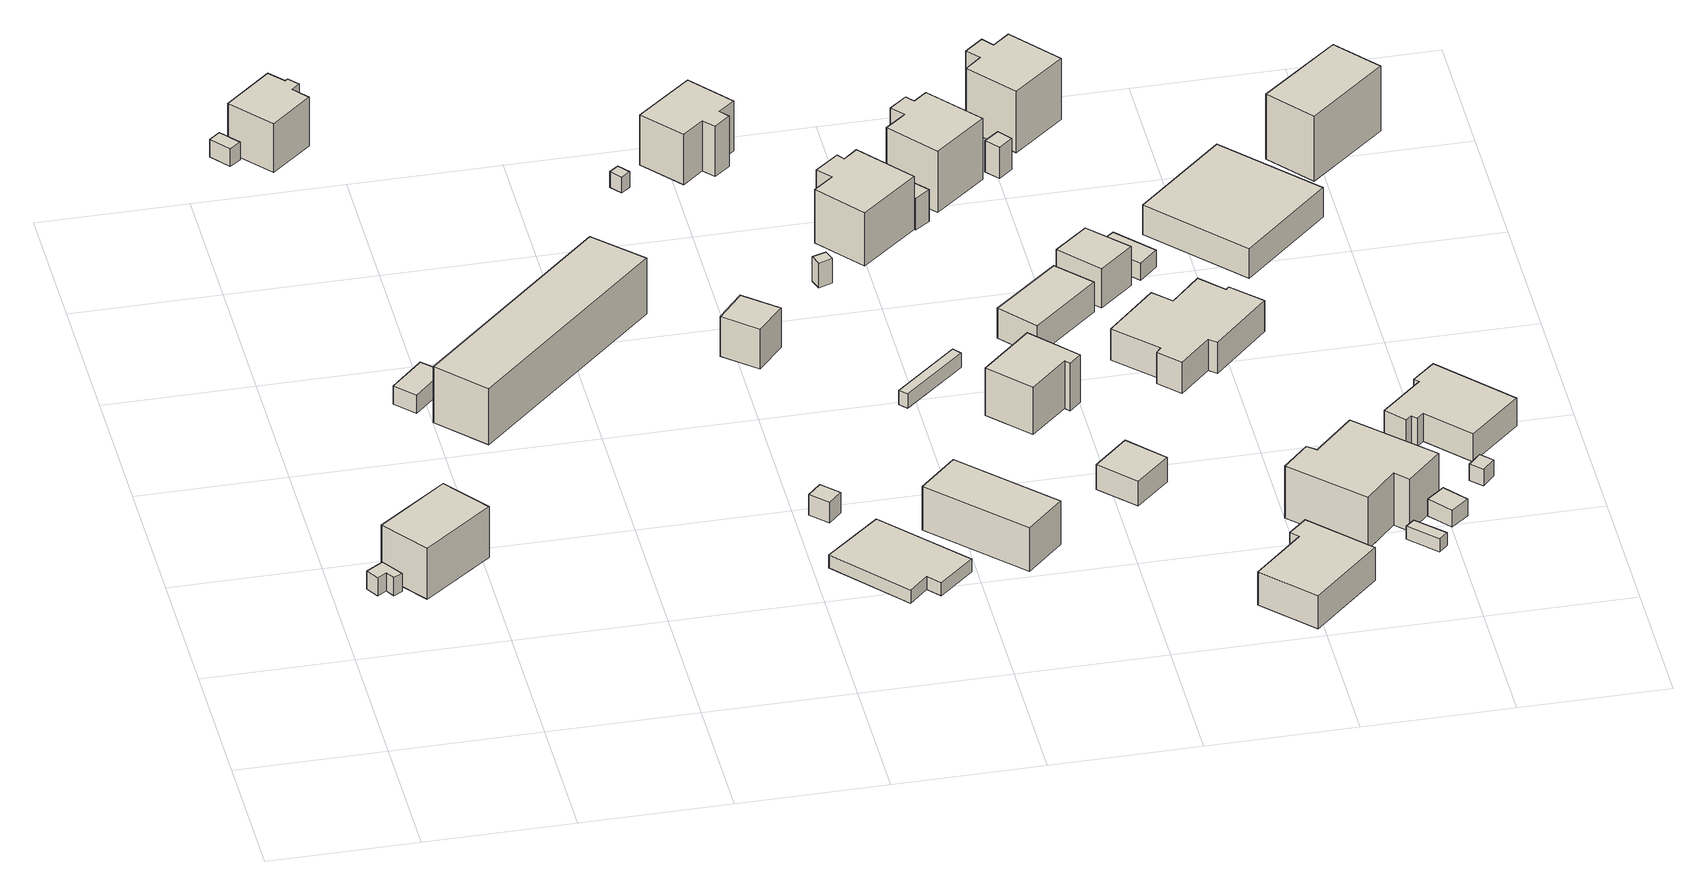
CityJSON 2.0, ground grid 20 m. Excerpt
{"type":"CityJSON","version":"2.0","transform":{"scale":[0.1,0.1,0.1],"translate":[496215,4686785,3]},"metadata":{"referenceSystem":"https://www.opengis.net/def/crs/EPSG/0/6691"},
"CityObjects":{
"building1":{"type":"Building","attributes":{"usage":"461","yearOfConstruction":"0001","measuredHeight":3.2,"storeysAboveGround":9999,"storeysBelowGround":9999,"BuildingDetailAttribute.siteArea":-9999,"BuildingDetailAttribute.totalFloorArea":-9999,"BuildingDetailAttribute.buildingFootprintArea":-9999,"BuildingDetailAttribute.buildingRoofEdgeArea":-9999,"BuildingDetailAttribute.buildingStructureOrgType":"9","BuildingDetailAttribute.fireproofStructureType":"1011","BuildingDetailAttribute.urbanPlanType":"21","BuildingDetailAttribute.areaClassificationType":"22","BuildingDetailAttribute.districtsAndZonesType":"99","BuildingDetailAttribute.landUseType":"231","BuildingDetailAttribute.buildingCoverageRate":-9999,"BuildingDetailAttribute.floorAreaRate":-9999,"BuildingDetailAttribute.specifiedBuildingCoverageRate":-9999,"BuildingDetailAttribute.specifiedFloorAreaRate":-9999,"BuildingDetailAttribute.surveyYear":2018,"BuildingIDAttribute.prefecture":"01","BuildingIDAttribute.city":"01205"},"geometry":[{"type":"Solid","lod":"1","boundaries":[[[[0,1,2,3,4,5]],[[4,6,7,5]],[[3,8,6,4]],[[2,9,8,3]],[[1,10,9,2]],[[0,11,10,1]],[[5,7,11,0]],[[6,8,9,10,11,7]]]]}]},
"building2":{"type":"Building","attributes":{"usage":"411","yearOfConstruction":1997,"measuredHeight":9.3,"storeysAboveGround":2,"storeysBelowGround":9999,"BuildingDetailAttribute.siteArea":317,"BuildingDetailAttribute.totalFloorArea":117,"BuildingDetailAttribute.buildingFootprintArea":70,"BuildingDetailAttribute.buildingRoofEdgeArea":90.8,"BuildingDetailAttribute.buildingStructureOrgType":"1","BuildingDetailAttribute.fireproofStructureType":"1003","BuildingDetailAttribute.urbanPlanType":"21","BuildingDetailAttribute.areaClassificationType":"22","BuildingDetailAttribute.districtsAndZonesType":"4","BuildingDetailAttribute.landUseType":"261","BuildingDetailAttribute.buildingCoverageRate":22,"BuildingDetailAttribute.floorAreaRate":37,"BuildingDetailAttribute.specifiedBuildingCoverageRate":60,"BuildingDetailAttribute.specifiedFloorAreaRate":200,"BuildingDetailAttribute.surveyYear":2018,"BuildingIDAttribute.prefecture":"01","BuildingIDAttribute.city":"01205","RealEstateIDAttribute.realEstateIDOfBuilding":"4302001110123-0000","RealEstateIDAttribute.numberOfRealEstateIDOfLand":1,"RealEstateIDAttribute.realEstateIDOfLand":"4302001104372-0000","RealEstateIDAttribute.matchingScore":94},"geometry":[{"type":"Solid","lod":"1","boundaries":[[[[12,13,14,15]],[[14,16,17,15]],[[13,18,16,14]],[[12,19,18,13]],[[15,17,19,12]],[[16,18,19,17]]]]}]},
"building3":{"type":"Building","attributes":{"usage":"461","yearOfConstruction":"0001","measuredHeight":2.9,"storeysAboveGround":9999,"storeysBelowGround":9999,"BuildingDetailAttribute.siteArea":-9999,"BuildingDetailAttribute.totalFloorArea":-9999,"BuildingDetailAttribute.buildingFootprintArea":-9999,"BuildingDetailAttribute.buildingRoofEdgeArea":-9999,"BuildingDetailAttribute.buildingStructureOrgType":"9","BuildingDetailAttribute.fireproofStructureType":"1011","BuildingDetailAttribute.urbanPlanType":"21","BuildingDetailAttribute.areaClassificationType":"22","BuildingDetailAttribute.districtsAndZonesType":"99","BuildingDetailAttribute.landUseType":"231","BuildingDetailAttribute.buildingCoverageRate":-9999,"BuildingDetailAttribute.floorAreaRate":-9999,"BuildingDetailAttribute.specifiedBuildingCoverageRate":-9999,"BuildingDetailAttribute.specifiedFloorAreaRate":-9999,"BuildingDetailAttribute.surveyYear":2018,"BuildingIDAttribute.prefecture":"01","BuildingIDAttribute.city":"01205"},"geometry":[{"type":"Solid","lod":"1","boundaries":[[[[20,21,22,23]],[[22,24,25,23]],[[21,26,24,22]],[[20,27,26,21]],[[23,25,27,20]],[[24,26,27,25]]]]}]},
"building4":{"type":"Building","attributes":{"usage":"461","yearOfConstruction":"0001","measuredHeight":7.3,"storeysAboveGround":9999,"storeysBelowGround":9999,"BuildingDetailAttribute.siteArea":-9999,"BuildingDetailAttribute.totalFloorArea":-9999,"BuildingDetailAttribute.buildingFootprintArea":-9999,"BuildingDetailAttribute.buildingRoofEdgeArea":-9999,"BuildingDetailAttribute.buildingStructureOrgType":"9","BuildingDetailAttribute.fireproofStructureType":"1011","BuildingDetailAttribute.urbanPlanType":"21","BuildingDetailAttribute.areaClassificationType":"22","BuildingDetailAttribute.districtsAndZonesType":"99","BuildingDetailAttribute.landUseType":"231","BuildingDetailAttribute.buildingCoverageRate":-9999,"BuildingDetailAttribute.floorAreaRate":-9999,"BuildingDetailAttribute.specifiedBuildingCoverageRate":-9999,"BuildingDetailAttribute.specifiedFloorAreaRate":-9999,"BuildingDetailAttribute.surveyYear":2018,"BuildingIDAttribute.prefecture":"01","BuildingIDAttribute.city":"01205"},"geometry":[{"type":"Solid","lod":"1","boundaries":[[[[28,29,30,31]],[[30,32,33,31]],[[29,34,32,30]],[[28,35,34,29]],[[31,33,35,28]],[[32,34,35,33]]]]}]},
"building5":{"type":"Building","attributes":{"usage":"461","yearOfConstruction":"0001","measuredHeight":8,"storeysAboveGround":9999,"storeysBelowGround":9999,"BuildingDetailAttribute.siteArea":-9999,"BuildingDetailAttribute.totalFloorArea":-9999,"BuildingDetailAttribute.buildingFootprintArea":-9999,"BuildingDetailAttribute.buildingRoofEdgeArea":-9999,"BuildingDetailAttribute.buildingStructureOrgType":"9","BuildingDetailAttribute.fireproofStructureType":"1011","BuildingDetailAttribute.urbanPlanType":"21","BuildingDetailAttribute.areaClassificationType":"22","BuildingDetailAttribute.districtsAndZonesType":"99","BuildingDetailAttribute.landUseType":"231","BuildingDetailAttribute.buildingCoverageRate":-9999,"BuildingDetailAttribute.floorAreaRate":-9999,"BuildingDetailAttribute.specifiedBuildingCoverageRate":-9999,"BuildingDetailAttribute.specifiedFloorAreaRate":-9999,"BuildingDetailAttribute.surveyYear":2018,"BuildingIDAttribute.prefecture":"01","BuildingIDAttribute.city":"01205","RealEstateIDAttribute.realEstateIDOfBuilding":"4302001162299-0000","RealEstateIDAttribute.numberOfRealEstateIDOfLand":1,"RealEstateIDAttribute.realEstateIDOfLand":"4302001157923-0000","RealEstateIDAttribute.matchingScore":92},"geometry":[{"type":"Solid","lod":"1","boundaries":[[[[36,37,38,39,40,41,42,43,44]],[[43,45,46,44]],[[42,47,45,43]],[[41,48,47,42]],[[40,49,48,41]],[[39,50,49,40]],[[38,51,50,39]],[[37,52,51,38]],[[36,53,52,37]],[[44,46,53,36]],[[45,47,48,49,50,51,52,53,46]]]]}]},
"building6":{"type":"Building","attributes":{"usage":"412","yearOfConstruction":1972,"measuredHeight":9.6,"storeysAboveGround":2,"storeysBelowGround":9999,"BuildingDetailAttribute.siteArea":7403,"BuildingDetailAttribute.totalFloorArea":360,"BuildingDetailAttribute.buildingFootprintArea":180,"BuildingDetailAttribute.buildingRoofEdgeArea":287.9,"BuildingDetailAttribute.buildingStructureOrgType":"1","BuildingDetailAttribute.fireproofStructureType":"1003","BuildingDetailAttribute.urbanPlanType":"21","BuildingDetailAttribute.areaClassificationType":"22","BuildingDetailAttribute.districtsAndZonesType":"5","BuildingDetailAttribute.landUseType":"261","BuildingDetailAttribute.buildingCoverageRate":2,"BuildingDetailAttribute.floorAreaRate":5,"BuildingDetailAttribute.specifiedBuildingCoverageRate":60,"BuildingDetailAttribute.specifiedFloorAreaRate":200,"BuildingDetailAttribute.surveyYear":2018,"BuildingIDAttribute.prefecture":"01","BuildingIDAttribute.city":"01205"},"geometry":[{"type":"Solid","lod":"1","boundaries":[[[[54,55,56,57]],[[56,58,59,57]],[[55,60,58,56]],[[54,61,60,55]],[[57,59,61,54]],[[58,60,61,59]]]]}]},
"building7":{"type":"Building","attributes":{"usage":"461","yearOfConstruction":"0001","measuredHeight":3.4,"storeysAboveGround":9999,"storeysBelowGround":9999,"BuildingDetailAttribute.siteArea":-9999,"BuildingDetailAttribute.totalFloorArea":-9999,"BuildingDetailAttribute.buildingFootprintArea":-9999,"BuildingDetailAttribute.buildingRoofEdgeArea":-9999,"BuildingDetailAttribute.buildingStructureOrgType":"9","BuildingDetailAttribute.fireproofStructureType":"1011","BuildingDetailAttribute.urbanPlanType":"21","BuildingDetailAttribute.areaClassificationType":"22","BuildingDetailAttribute.districtsAndZonesType":"99","BuildingDetailAttribute.landUseType":"231","BuildingDetailAttribute.buildingCoverageRate":-9999,"BuildingDetailAttribute.floorAreaRate":-9999,"BuildingDetailAttribute.specifiedBuildingCoverageRate":-9999,"BuildingDetailAttribute.specifiedFloorAreaRate":-9999,"BuildingDetailAttribute.surveyYear":2018,"TsunamiRiskAttribute.description":"1","TsunamiRiskAttribute.rank":"2","TsunamiRiskAttribute.depth":1.9,"BuildingIDAttribute.prefecture":"01","BuildingIDAttribute.city":"01205"},"geometry":[{"type":"Solid","lod":"1","boundaries":[[[[62,63,64,65]],[[64,66,67,65]],[[63,68,66,64]],[[62,69,68,63]],[[65,67,69,62]],[[66,68,69,67]]]]}]},
"building8":{"type":"Building","attributes":{"usage":"411","yearOfConstruction":1993,"measuredHeight":-9999,"storeysAboveGround":2,"storeysBelowGround":9999,"BuildingDetailAttribute.siteArea":737,"BuildingDetailAttribute.totalFloorArea":125,"BuildingDetailAttribute.buildingFootprintArea":82,"BuildingDetailAttribute.buildingRoofEdgeArea":137.5,"BuildingDetailAttribute.buildingStructureOrgType":"1","BuildingDetailAttribute.fireproofStructureType":"1003","BuildingDetailAttribute.urbanPlanType":"21","BuildingDetailAttribute.areaClassificationType":"22","BuildingDetailAttribute.districtsAndZonesType":"5","BuildingDetailAttribute.landUseType":"261","BuildingDetailAttribute.buildingCoverageRate":11,"BuildingDetailAttribute.floorAreaRate":17,"BuildingDetailAttribute.specifiedBuildingCoverageRate":60,"BuildingDetailAttribute.specifiedFloorAreaRate":200,"BuildingDetailAttribute.surveyYear":2018,"TsunamiRiskAttribute.description":"1","TsunamiRiskAttribute.rank":"2","TsunamiRiskAttribute.depth":1.66,"BuildingIDAttribute.prefecture":"01","BuildingIDAttribute.city":"01205"},"geometry":[{"type":"Solid","lod":"1","boundaries":[[[[70,71,72,73,74,75]],[[74,76,77,75]],[[73,78,76,74]],[[72,79,78,73]],[[71,80,79,72]],[[70,81,80,71]],[[75,77,81,70]],[[76,78,79,80,81,77]]]]}]},
"building9":{"type":"Building","attributes":{"usage":"411","yearOfConstruction":1972,"measuredHeight":14.7,"storeysAboveGround":1,"storeysBelowGround":9999,"BuildingDetailAttribute.siteArea":-9999,"BuildingDetailAttribute.totalFloorArea":48,"BuildingDetailAttribute.buildingFootprintArea":48,"BuildingDetailAttribute.buildingRoofEdgeArea":30.2,"BuildingDetailAttribute.buildingStructureOrgType":"1","BuildingDetailAttribute.fireproofStructureType":"1003","BuildingDetailAttribute.urbanPlanType":"21","BuildingDetailAttribute.areaClassificationType":"22","BuildingDetailAttribute.districtsAndZonesType":"5","BuildingDetailAttribute.landUseType":"261","BuildingDetailAttribute.buildingCoverageRate":-9999,"BuildingDetailAttribute.floorAreaRate":-9999,"BuildingDetailAttribute.specifiedBuildingCoverageRate":60,"BuildingDetailAttribute.specifiedFloorAreaRate":200,"BuildingDetailAttribute.surveyYear":2018,"BuildingIDAttribute.prefecture":"01","BuildingIDAttribute.city":"01205"},"geometry":[{"type":"Solid","lod":"1","boundaries":[[[[82,83,84,85]],[[84,86,87,85]],[[83,88,86,84]],[[82,89,88,83]],[[85,87,89,82]],[[86,88,89,87]]]]}]},
"building10":{"type":"Building","attributes":{"usage":"461","yearOfConstruction":"0001","measuredHeight":2.7,"storeysAboveGround":9999,"storeysBelowGround":9999,"BuildingDetailAttribute.siteArea":-9999,"BuildingDetailAttribute.totalFloorArea":-9999,"BuildingDetailAttribute.buildingFootprintArea":-9999,"BuildingDetailAttribute.buildingRoofEdgeArea":-9999,"BuildingDetailAttribute.buildingStructureOrgType":"9","BuildingDetailAttribute.fireproofStructureType":"1011","BuildingDetailAttribute.urbanPlanType":"21","BuildingDetailAttribute.areaClassificationType":"22","BuildingDetailAttribute.districtsAndZonesType":"99","BuildingDetailAttribute.landUseType":"231","BuildingDetailAttribute.buildingCoverageRate":-9999,"BuildingDetailAttribute.floorAreaRate":-9999,"BuildingDetailAttribute.specifiedBuildingCoverageRate":-9999,"BuildingDetailAttribute.specifiedFloorAreaRate":-9999,"BuildingDetailAttribute.surveyYear":2018,"BuildingIDAttribute.prefecture":"01","BuildingIDAttribute.city":"01205"},"geometry":[{"type":"Solid","lod":"1","boundaries":[[[[90,91,92,93]],[[92,94,95,93]],[[91,96,94,92]],[[90,97,96,91]],[[93,95,97,90]],[[94,96,97,95]]]]}]},
"building11":{"type":"Building","attributes":{"usage":"411","yearOfConstruction":2007,"measuredHeight":8,"storeysAboveGround":2,"storeysBelowGround":9999,"BuildingDetailAttribute.siteArea":215,"BuildingDetailAttribute.totalFloorArea":143,"BuildingDetailAttribute.buildingFootprintArea":109,"BuildingDetailAttribute.buildingRoofEdgeArea":113.3,"BuildingDetailAttribute.buildingStructureOrgType":"1","BuildingDetailAttribute.fireproofStructureType":"1003","BuildingDetailAttribute.urbanPlanType":"21","BuildingDetailAttribute.areaClassificationType":"22","BuildingDetailAttribute.districtsAndZonesType":"5","BuildingDetailAttribute.landUseType":"261","BuildingDetailAttribute.buildingCoverageRate":51,"BuildingDetailAttribute.floorAreaRate":67,"BuildingDetailAttribute.specifiedBuildingCoverageRate":60,"BuildingDetailAttribute.specifiedFloorAreaRate":200,"BuildingDetailAttribute.surveyYear":2018,"TsunamiRiskAttribute.description":"1","TsunamiRiskAttribute.rank":"2","TsunamiRiskAttribute.depth":1.8,"BuildingIDAttribute.prefecture":"01","BuildingIDAttribute.city":"01205","RealEstateIDAttribute.realEstateIDOfBuilding":"4302001141597-0000","RealEstateIDAttribute.numberOfRealEstateIDOfLand":1,"RealEstateIDAttribute.realEstateIDOfLand":"4302000085587-0000","RealEstateIDAttribute.matchingScore":93},"geometry":[{"type":"Solid","lod":"1","boundaries":[[[[98,99,100,101]],[[100,102,103,101]],[[99,104,102,100]],[[98,105,104,99]],[[101,103,105,98]],[[102,104,105,103]]]]}]},
"building12":{"type":"Building","attributes":{"usage":"411","yearOfConstruction":2006,"measuredHeight":9.1,"storeysAboveGround":2,"storeysBelowGround":9999,"BuildingDetailAttribute.siteArea":245,"BuildingDetailAttribute.totalFloorArea":117,"BuildingDetailAttribute.buildingFootprintArea":63,"BuildingDetailAttribute.buildingRoofEdgeArea":73.3,"BuildingDetailAttribute.buildingStructureOrgType":"1","BuildingDetailAttribute.fireproofStructureType":"1003","BuildingDetailAttribute.urbanPlanType":"21","BuildingDetailAttribute.areaClassificationType":"22","BuildingDetailAttribute.districtsAndZonesType":"5","BuildingDetailAttribute.landUseType":"261","BuildingDetailAttribute.buildingCoverageRate":26,"BuildingDetailAttribute.floorAreaRate":48,"BuildingDetailAttribute.specifiedBuildingCoverageRate":60,"BuildingDetailAttribute.specifiedFloorAreaRate":200,"BuildingDetailAttribute.surveyYear":2018,"BuildingIDAttribute.prefecture":"01","BuildingIDAttribute.city":"01205","RealEstateIDAttribute.realEstateIDOfBuilding":"4302001140187-0000","RealEstateIDAttribute.numberOfRealEstateIDOfLand":1,"RealEstateIDAttribute.realEstateIDOfLand":"4302001139296-0000","RealEstateIDAttribute.matchingScore":97},"geometry":[{"type":"Solid","lod":"1","boundaries":[[[[106,107,108,109,110,111,112,113]],[[112,114,115,113]],[[111,116,114,112]],[[110,117,116,111]],[[109,118,117,110]],[[108,119,118,109]],[[107,120,119,108]],[[106,121,120,107]],[[113,115,121,106]],[[114,116,117,118,119,120,121,115]]]]}]},
"building13":{"type":"Building","attributes":{"usage":"461","yearOfConstruction":"0001","measuredHeight":3.9,"storeysAboveGround":9999,"storeysBelowGround":9999,"BuildingDetailAttribute.siteArea":-9999,"BuildingDetailAttribute.totalFloorArea":-9999,"BuildingDetailAttribute.buildingFootprintArea":-9999,"BuildingDetailAttribute.buildingRoofEdgeArea":-9999,"BuildingDetailAttribute.buildingStructureOrgType":"9","BuildingDetailAttribute.fireproofStructureType":"1011","BuildingDetailAttribute.urbanPlanType":"21","BuildingDetailAttribute.areaClassificationType":"22","BuildingDetailAttribute.districtsAndZonesType":"99","BuildingDetailAttribute.landUseType":"231","BuildingDetailAttribute.buildingCoverageRate":-9999,"BuildingDetailAttribute.floorAreaRate":-9999,"BuildingDetailAttribute.specifiedBuildingCoverageRate":-9999,"BuildingDetailAttribute.specifiedFloorAreaRate":-9999,"BuildingDetailAttribute.surveyYear":2018,"BuildingIDAttribute.prefecture":"01","BuildingIDAttribute.city":"01205"},"geometry":[{"type":"Solid","lod":"1","boundaries":[[[[122,123,124,125]],[[124,126,127,125]],[[123,128,126,124]],[[122,129,128,123]],[[125,127,129,122]],[[126,128,129,127]]]]}]},
"building14":{"type":"Building","attributes":{"usage":"461","yearOfConstruction":"0001","measuredHeight":2.9,"storeysAboveGround":9999,"storeysBelowGround":9999,"BuildingDetailAttribute.siteArea":-9999,"BuildingDetailAttribute.totalFloorArea":-9999,"BuildingDetailAttribute.buildingFootprintArea":-9999,"BuildingDetailAttribute.buildingRoofEdgeArea":-9999,"BuildingDetailAttribute.buildingStructureOrgType":"9","BuildingDetailAttribute.fireproofStructureType":"1011","BuildingDetailAttribute.urbanPlanType":"21","BuildingDetailAttribute.areaClassificationType":"22","BuildingDetailAttribute.districtsAndZonesType":"99","BuildingDetailAttribute.landUseType":"231","BuildingDetailAttribute.buildingCoverageRate":-9999,"BuildingDetailAttribute.floorAreaRate":-9999,"BuildingDetailAttribute.specifiedBuildingCoverageRate":-9999,"BuildingDetailAttribute.specifiedFloorAreaRate":-9999,"BuildingDetailAttribute.surveyYear":2018,"TsunamiRiskAttribute.description":"1","TsunamiRiskAttribute.rank":"2","TsunamiRiskAttribute.depth":2.31,"BuildingIDAttribute.prefecture":"01","BuildingIDAttribute.city":"01205"},"geometry":[{"type":"Solid","lod":"1","boundaries":[[[[130,131,132,133]],[[132,134,135,133]],[[131,136,134,132]],[[130,137,136,131]],[[133,135,137,130]],[[134,136,137,135]]]]}]},
"building15":{"type":"Building","attributes":{"usage":"411","yearOfConstruction":2006,"measuredHeight":9.5,"storeysAboveGround":2,"storeysBelowGround":9999,"BuildingDetailAttribute.siteArea":339,"BuildingDetailAttribute.totalFloorArea":122,"BuildingDetailAttribute.buildingFootprintArea":76,"BuildingDetailAttribute.buildingRoofEdgeArea":92.6,"BuildingDetailAttribute.buildingStructureOrgType":"1","BuildingDetailAttribute.fireproofStructureType":"1003","BuildingDetailAttribute.urbanPlanType":"21","BuildingDetailAttribute.areaClassificationType":"22","BuildingDetailAttribute.districtsAndZonesType":"5","BuildingDetailAttribute.landUseType":"261","BuildingDetailAttribute.buildingCoverageRate":22,"BuildingDetailAttribute.floorAreaRate":36,"BuildingDetailAttribute.specifiedBuildingCoverageRate":60,"BuildingDetailAttribute.specifiedFloorAreaRate":200,"BuildingDetailAttribute.surveyYear":2018,"BuildingIDAttribute.prefecture":"01","BuildingIDAttribute.city":"01205","RealEstateIDAttribute.realEstateIDOfBuilding":"4302001139795-0000","RealEstateIDAttribute.numberOfRealEstateIDOfLand":1,"RealEstateIDAttribute.realEstateIDOfLand":"4302001139302-0000","RealEstateIDAttribute.matchingScore":96},"geometry":[{"type":"Solid","lod":"1","boundaries":[[[[138,139,140,141,142,143,144,145]],[[144,146,147,145]],[[143,148,146,144]],[[142,149,148,143]],[[141,150,149,142]],[[140,151,150,141]],[[139,152,151,140]],[[138,153,152,139]],[[145,147,153,138]],[[146,148,149,150,151,152,153,147]]]]}]},
"building16":{"type":"Building","attributes":{"usage":"461","yearOfConstruction":"0001","measuredHeight":7.7,"storeysAboveGround":9999,"storeysBelowGround":9999,"BuildingDetailAttribute.siteArea":-9999,"BuildingDetailAttribute.totalFloorArea":-9999,"BuildingDetailAttribute.buildingFootprintArea":-9999,"BuildingDetailAttribute.buildingRoofEdgeArea":-9999,"BuildingDetailAttribute.buildingStructureOrgType":"9","BuildingDetailAttribute.fireproofStructureType":"1011","BuildingDetailAttribute.urbanPlanType":"21","BuildingDetailAttribute.areaClassificationType":"22","BuildingDetailAttribute.districtsAndZonesType":"99","BuildingDetailAttribute.landUseType":"231","BuildingDetailAttribute.buildingCoverageRate":-9999,"BuildingDetailAttribute.floorAreaRate":-9999,"BuildingDetailAttribute.specifiedBuildingCoverageRate":-9999,"BuildingDetailAttribute.specifiedFloorAreaRate":-9999,"BuildingDetailAttribute.surveyYear":2018,"TsunamiRiskAttribute.description":"1","TsunamiRiskAttribute.rank":"2","TsunamiRiskAttribute.depth":2.27,"BuildingIDAttribute.prefecture":"01","BuildingIDAttribute.city":"01205"},"geometry":[{"type":"Solid","lod":"1","boundaries":[[[[154,155,156,157,158,159]],[[158,160,161,159]],[[157,162,160,158]],[[156,163,162,157]],[[155,164,163,156]],[[154,165,164,155]],[[159,161,165,154]],[[160,162,163,164,165,161]]]]}]},
"building17":{"type":"Building","attributes":{"usage":"461","yearOfConstruction":"0001","measuredHeight":4.4,"storeysAboveGround":9999,"storeysBelowGround":9999,"BuildingDetailAttribute.siteArea":-9999,"BuildingDetailAttribute.totalFloorArea":-9999,"BuildingDetailAttribute.buildingFootprintArea":-9999,"BuildingDetailAttribute.buildingRoofEdgeArea":-9999,"BuildingDetailAttribute.buildingStructureOrgType":"9","BuildingDetailAttribute.fireproofStructureType":"1011","BuildingDetailAttribute.urbanPlanType":"21","BuildingDetailAttribute.areaClassificationType":"22","BuildingDetailAttribute.districtsAndZonesType":"99","BuildingDetailAttribute.landUseType":"231","BuildingDetailAttribute.buildingCoverageRate":-9999,"BuildingDetailAttribute.floorAreaRate":-9999,"BuildingDetailAttribute.specifiedBuildingCoverageRate":-9999,"BuildingDetailAttribute.specifiedFloorAreaRate":-9999,"BuildingDetailAttribute.surveyYear":2018,"TsunamiRiskAttribute.description":"1","TsunamiRiskAttribute.rank":"2","TsunamiRiskAttribute.depth":2.05,"BuildingIDAttribute.prefecture":"01","BuildingIDAttribute.city":"01205"},"geometry":[{"type":"Solid","lod":"1","boundaries":[[[[166,167,168,169]],[[168,170,171,169]],[[167,172,170,168]],[[166,173,172,167]],[[169,171,173,166]],[[170,172,173,171]]]]}]},
"building18":{"type":"Building","attributes":{"usage":"461","yearOfConstruction":"0001","measuredHeight":5.3,"storeysAboveGround":9999,"storeysBelowGround":9999,"BuildingDetailAttribute.siteArea":-9999,"BuildingDetailAttribute.totalFloorArea":-9999,"BuildingDetailAttribute.buildingFootprintArea":-9999,"BuildingDetailAttribute.buildingRoofEdgeArea":-9999,"BuildingDetailAttribute.buildingStructureOrgType":"9","BuildingDetailAttribute.fireproofStructureType":"1011","BuildingDetailAttribute.urbanPlanType":"21","BuildingDetailAttribute.areaClassificationType":"22","BuildingDetailAttribute.districtsAndZonesType":"99","BuildingDetailAttribute.landUseType":"231","BuildingDetailAttribute.buildingCoverageRate":-9999,"BuildingDetailAttribute.floorAreaRate":-9999,"BuildingDetailAttribute.specifiedBuildingCoverageRate":-9999,"BuildingDetailAttribute.specifiedFloorAreaRate":-9999,"BuildingDetailAttribute.surveyYear":2018,"BuildingIDAttribute.prefecture":"01","BuildingIDAttribute.city":"01205"},"geometry":[{"type":"Solid","lod":"1","boundaries":[[[[174,175,176,177]],[[176,178,179,177]],[[175,180,178,176]],[[174,181,180,175]],[[177,179,181,174]],[[178,180,181,179]]]]}]},
"building19":{"type":"Building","attributes":{"usage":"411","yearOfConstruction":1970,"measuredHeight":6.6,"storeysAboveGround":2,"storeysBelowGround":9999,"BuildingDetailAttribute.siteArea":330,"BuildingDetailAttribute.totalFloorArea":67,"BuildingDetailAttribute.buildingFootprintArea":39,"BuildingDetailAttribute.buildingRoofEdgeArea":73.1,"BuildingDetailAttribute.buildingStructureOrgType":"1","BuildingDetailAttribute.fireproofStructureType":"1003","BuildingDetailAttribute.urbanPlanType":"21","BuildingDetailAttribute.areaClassificationType":"22","BuildingDetailAttribute.districtsAndZonesType":"5","BuildingDetailAttribute.landUseType":"261","BuildingDetailAttribute.buildingCoverageRate":12,"BuildingDetailAttribute.floorAreaRate":20,"BuildingDetailAttribute.specifiedBuildingCoverageRate":60,"BuildingDetailAttribute.specifiedFloorAreaRate":200,"BuildingDetailAttribute.surveyYear":2018,"TsunamiRiskAttribute.description":"1","TsunamiRiskAttribute.rank":"2","TsunamiRiskAttribute.depth":2.52,"BuildingIDAttribute.prefecture":"01","BuildingIDAttribute.city":"01205"},"geometry":[{"type":"Solid","lod":"1","boundaries":[[[[182,183,184,185]],[[184,186,187,185]],[[183,188,186,184]],[[182,189,188,183]],[[185,187,189,182]],[[186,188,189,187]]]]}]},
"building20":{"type":"Building","attributes":{"usage":"411","yearOfConstruction":2006,"measuredHeight":10.6,"storeysAboveGround":2,"storeysBelowGround":9999,"BuildingDetailAttribute.siteArea":359,"BuildingDetailAttribute.totalFloorArea":123,"BuildingDetailAttribute.buildingFootprintArea":72,"BuildingDetailAttribute.buildingRoofEdgeArea":82.7,"BuildingDetailAttribute.buildingStructureOrgType":"1","BuildingDetailAttribute.fireproofStructureType":"1003","BuildingDetailAttribute.urbanPlanType":"21","BuildingDetailAttribute.areaClassificationType":"22","BuildingDetailAttribute.districtsAndZonesType":"5","BuildingDetailAttribute.landUseType":"261","BuildingDetailAttribute.buildingCoverageRate":20,"BuildingDetailAttribute.floorAreaRate":34,"BuildingDetailAttribute.specifiedBuildingCoverageRate":60,"BuildingDetailAttribute.specifiedFloorAreaRate":200,"BuildingDetailAttribute.surveyYear":2018,"BuildingIDAttribute.prefecture":"01","BuildingIDAttribute.city":"01205","RealEstateIDAttribute.realEstateIDOfBuilding":"4302001140294-0000","RealEstateIDAttribute.numberOfRealEstateIDOfLand":1,"RealEstateIDAttribute.realEstateIDOfLand":"4302001139303-0000","RealEstateIDAttribute.matchingScore":96},"geometry":[{"type":"Solid","lod":"1","boundaries":[[[[190,191,192,193,194,195,196,197]],[[196,198,199,197]],[[195,200,198,196]],[[194,201,200,195]],[[193,202,201,194]],[[192,203,202,193]],[[191,204,203,192]],[[190,205,204,191]],[[197,199,205,190]],[[198,200,201,202,203,204,205,199]]]]}]},
"building21":{"type":"Building","attributes":{"usage":"411","yearOfConstruction":2011,"measuredHeight":6.4,"storeysAboveGround":1,"storeysBelowGround":9999,"BuildingDetailAttribute.siteArea":578,"BuildingDetailAttribute.totalFloorArea":121,"BuildingDetailAttribute.buildingFootprintArea":121,"BuildingDetailAttribute.buildingRoofEdgeArea":118,"BuildingDetailAttribute.buildingStructureOrgType":"1","BuildingDetailAttribute.fireproofStructureType":"1003","BuildingDetailAttribute.urbanPlanType":"21","BuildingDetailAttribute.areaClassificationType":"22","BuildingDetailAttribute.districtsAndZonesType":"5","BuildingDetailAttribute.landUseType":"261","BuildingDetailAttribute.buildingCoverageRate":21,"BuildingDetailAttribute.floorAreaRate":21,"BuildingDetailAttribute.specifiedBuildingCoverageRate":60,"BuildingDetailAttribute.specifiedFloorAreaRate":200,"BuildingDetailAttribute.surveyYear":2018,"TsunamiRiskAttribute.description":"1","TsunamiRiskAttribute.rank":"2","TsunamiRiskAttribute.depth":1.94,"BuildingIDAttribute.prefecture":"01","BuildingIDAttribute.city":"01205","RealEstateIDAttribute.realEstateIDOfBuilding":"4302001151682-0000","RealEstateIDAttribute.numberOfRealEstateIDOfLand":1,"RealEstateIDAttribute.realEstateIDOfLand":"4302000085529-0000","RealEstateIDAttribute.matchingScore":91},"geometry":[{"type":"Solid","lod":"1","boundaries":[[[[206,207,208,209,210,211]],[[210,212,213,211]],[[209,214,212,210]],[[208,215,214,209]],[[207,216,215,208]],[[206,217,216,207]],[[211,213,217,206]],[[212,214,215,216,217,213]]]]}]},
"building22":{"type":"Building","attributes":{"usage":"461","yearOfConstruction":"0001","measuredHeight":5,"storeysAboveGround":9999,"storeysBelowGround":9999,"BuildingDetailAttribute.siteArea":-9999,"BuildingDetailAttribute.totalFloorArea":-9999,"BuildingDetailAttribute.buildingFootprintArea":-9999,"BuildingDetailAttribute.buildingRoofEdgeArea":-9999,"BuildingDetailAttribute.buildingStructureOrgType":"9","BuildingDetailAttribute.fireproofStructureType":"1011","BuildingDetailAttribute.urbanPlanType":"21","BuildingDetailAttribute.areaClassificationType":"22","BuildingDetailAttribute.districtsAndZonesType":"99","BuildingDetailAttribute.landUseType":"231","BuildingDetailAttribute.buildingCoverageRate":-9999,"BuildingDetailAttribute.floorAreaRate":-9999,"BuildingDetailAttribute.specifiedBuildingCoverageRate":-9999,"BuildingDetailAttribute.specifiedFloorAreaRate":-9999,"BuildingDetailAttribute.surveyYear":2018,"BuildingIDAttribute.prefecture":"01","BuildingIDAttribute.city":"01205"},"geometry":[{"type":"Solid","lod":"1","boundaries":[[[[218,219,220,221]],[[220,222,223,221]],[[219,224,222,220]],[[218,225,224,219]],[[221,223,225,218]],[[222,224,225,223]]]]}]},
"building23":{"type":"Building","attributes":{"usage":"461","yearOfConstruction":"0001","measuredHeight":7.7,"storeysAboveGround":9999,"storeysBelowGround":9999,"BuildingDetailAttribute.siteArea":-9999,"BuildingDetailAttribute.totalFloorArea":-9999,"BuildingDetailAttribute.buildingFootprintArea":-9999,"BuildingDetailAttribute.buildingRoofEdgeArea":-9999,"BuildingDetailAttribute.buildingStructureOrgType":"9","BuildingDetailAttribute.fireproofStructureType":"1011","BuildingDetailAttribute.urbanPlanType":"21","BuildingDetailAttribute.areaClassificationType":"22","BuildingDetailAttribute.districtsAndZonesType":"99","BuildingDetailAttribute.landUseType":"231","BuildingDetailAttribute.buildingCoverageRate":-9999,"BuildingDetailAttribute.floorAreaRate":-9999,"BuildingDetailAttribute.specifiedBuildingCoverageRate":-9999,"BuildingDetailAttribute.specifiedFloorAreaRate":-9999,"BuildingDetailAttribute.surveyYear":2018,"TsunamiRiskAttribute.description":"1","TsunamiRiskAttribute.rank":"2","TsunamiRiskAttribute.depth":2.52,"BuildingIDAttribute.prefecture":"01","BuildingIDAttribute.city":"01205","RealEstateIDAttribute.realEstateIDOfBuilding":"4302000074068-0000","RealEstateIDAttribute.numberOfRealEstateIDOfLand":1,"RealEstateIDAttribute.realEstateIDOfLand":"4302000085505-0000","RealEstateIDAttribute.matchingScore":87},"geometry":[{"type":"Solid","lod":"1","boundaries":[[[[226,227,228,229]],[[228,230,231,229]],[[227,232,230,228]],[[226,233,232,227]],[[229,231,233,226]],[[230,232,233,231]]]]}]},
"building24":{"type":"Building","attributes":{"usage":"411","yearOfConstruction":1932,"measuredHeight":7.5,"storeysAboveGround":1,"storeysBelowGround":9999,"BuildingDetailAttribute.siteArea":654,"BuildingDetailAttribute.totalFloorArea":115,"BuildingDetailAttribute.buildingFootprintArea":115,"BuildingDetailAttribute.buildingRoofEdgeArea":176,"BuildingDetailAttribute.buildingStructureOrgType":"1","BuildingDetailAttribute.fireproofStructureType":"1003","BuildingDetailAttribute.urbanPlanType":"21","BuildingDetailAttribute.areaClassificationType":"22","BuildingDetailAttribute.districtsAndZonesType":"5","BuildingDetailAttribute.landUseType":"261","BuildingDetailAttribute.buildingCoverageRate":18,"BuildingDetailAttribute.floorAreaRate":18,"BuildingDetailAttribute.specifiedBuildingCoverageRate":60,"BuildingDetailAttribute.specifiedFloorAreaRate":200,"BuildingDetailAttribute.surveyYear":2018,"TsunamiRiskAttribute.description":"1","TsunamiRiskAttribute.rank":"2","TsunamiRiskAttribute.depth":2.29,"BuildingIDAttribute.prefecture":"01","BuildingIDAttribute.city":"01205"},"geometry":[{"type":"Solid","lod":"1","boundaries":[[[[234,235,236,237,238,239,240,241,242,243,244,245]],[[244,246,247,245]],[[243,248,246,244]],[[242,249,248,243]],[[241,250,249,242]],[[240,251,250,241]],[[239,252,251,240]],[[238,253,252,239]],[[237,254,253,238]],[[236,255,254,237]],[[235,256,255,236]],[[234,257,256,235]],[[245,247,257,234]],[[246,248,249,250,251,252,253,254,255,256,257,247]]]]}]},
"building25":{"type":"Building","attributes":{"usage":"411","yearOfConstruction":2006,"measuredHeight":10.6,"storeysAboveGround":2,"storeysBelowGround":9999,"BuildingDetailAttribute.siteArea":354,"BuildingDetailAttribute.totalFloorArea":123,"BuildingDetailAttribute.buildingFootprintArea":68,"BuildingDetailAttribute.buildingRoofEdgeArea":81.6,"BuildingDetailAttribute.buildingStructureOrgType":"1","BuildingDetailAttribute.fireproofStructureType":"1003","BuildingDetailAttribute.urbanPlanType":"21","BuildingDetailAttribute.areaClassificationType":"22","BuildingDetailAttribute.districtsAndZonesType":"5","BuildingDetailAttribute.landUseType":"261","BuildingDetailAttribute.buildingCoverageRate":19,"BuildingDetailAttribute.floorAreaRate":35,"BuildingDetailAttribute.specifiedBuildingCoverageRate":60,"BuildingDetailAttribute.specifiedFloorAreaRate":200,"BuildingDetailAttribute.surveyYear":2018,"BuildingIDAttribute.prefecture":"01","BuildingIDAttribute.city":"01205","RealEstateIDAttribute.realEstateIDOfBuilding":"4302001140198-0000","RealEstateIDAttribute.numberOfRealEstateIDOfLand":1,"RealEstateIDAttribute.realEstateIDOfLand":"4302001139304-0000","RealEstateIDAttribute.matchingScore":97},"geometry":[{"type":"Solid","lod":"1","boundaries":[[[[258,259,260,261,262,263,264,265]],[[264,266,267,265]],[[263,268,266,264]],[[262,269,268,263]],[[261,270,269,262]],[[260,271,270,261]],[[259,272,271,260]],[[258,273,272,259]],[[265,267,273,258]],[[266,268,269,270,271,272,273,267]]]]}]},
"building26":{"type":"Building","attributes":{"usage":"461","yearOfConstruction":"0001","measuredHeight":6.3,"storeysAboveGround":9999,"storeysBelowGround":9999,"BuildingDetailAttribute.siteArea":-9999,"BuildingDetailAttribute.totalFloorArea":-9999,"BuildingDetailAttribute.buildingFootprintArea":-9999,"BuildingDetailAttribute.buildingRoofEdgeArea":-9999,"BuildingDetailAttribute.buildingStructureOrgType":"9","BuildingDetailAttribute.fireproofStructureType":"1011","BuildingDetailAttribute.urbanPlanType":"21","BuildingDetailAttribute.areaClassificationType":"22","BuildingDetailAttribute.districtsAndZonesType":"99","BuildingDetailAttribute.landUseType":"231","BuildingDetailAttribute.buildingCoverageRate":-9999,"BuildingDetailAttribute.floorAreaRate":-9999,"BuildingDetailAttribute.specifiedBuildingCoverageRate":-9999,"BuildingDetailAttribute.specifiedFloorAreaRate":-9999,"BuildingDetailAttribute.surveyYear":2018,"TsunamiRiskAttribute.description":"1","TsunamiRiskAttribute.rank":"2","TsunamiRiskAttribute.depth":2.31,"BuildingIDAttribute.prefecture":"01","BuildingIDAttribute.city":"01205"},"geometry":[{"type":"Solid","lod":"1","boundaries":[[[[274,275,276,277]],[[276,278,279,277]],[[275,280,278,276]],[[274,281,280,275]],[[277,279,281,274]],[[278,280,281,279]]]]}]},
"building27":{"type":"Building","attributes":{"usage":"411","yearOfConstruction":1973,"measuredHeight":8.7,"storeysAboveGround":2,"storeysBelowGround":9999,"BuildingDetailAttribute.siteArea":537,"BuildingDetailAttribute.totalFloorArea":208,"BuildingDetailAttribute.buildingFootprintArea":115,"BuildingDetailAttribute.buildingRoofEdgeArea":161.1,"BuildingDetailAttribute.buildingStructureOrgType":"1","BuildingDetailAttribute.fireproofStructureType":"1003","BuildingDetailAttribute.urbanPlanType":"21","BuildingDetailAttribute.areaClassificationType":"22","BuildingDetailAttribute.districtsAndZonesType":"5","BuildingDetailAttribute.landUseType":"261","BuildingDetailAttribute.buildingCoverageRate":21,"BuildingDetailAttribute.floorAreaRate":39,"BuildingDetailAttribute.specifiedBuildingCoverageRate":60,"BuildingDetailAttribute.specifiedFloorAreaRate":200,"BuildingDetailAttribute.surveyYear":2018,"TsunamiRiskAttribute.description":"1","TsunamiRiskAttribute.rank":"2","TsunamiRiskAttribute.depth":2.17,"BuildingIDAttribute.prefecture":"01","BuildingIDAttribute.city":"01205"},"geometry":[{"type":"Solid","lod":"1","boundaries":[[[[282,283,284,285,286,287,288,289]],[[288,290,291,289]],[[287,292,290,288]],[[286,293,292,287]],[[285,294,293,286]],[[284,295,294,285]],[[283,296,295,284]],[[282,297,296,283]],[[289,291,297,282]],[[290,292,293,294,295,296,297,291]]]]}]},
"building28":{"type":"Building","attributes":{"usage":"461","yearOfConstruction":"0001","measuredHeight":-9999,"storeysAboveGround":9999,"storeysBelowGround":9999,"BuildingDetailAttribute.siteArea":-9999,"BuildingDetailAttribute.totalFloorArea":-9999,"BuildingDetailAttribute.buildingFootprintArea":-9999,"BuildingDetailAttribute.buildingRoofEdgeArea":-9999,"BuildingDetailAttribute.buildingStructureOrgType":"9","BuildingDetailAttribute.fireproofStructureType":"1011","BuildingDetailAttribute.urbanPlanType":"21","BuildingDetailAttribute.areaClassificationType":"22","BuildingDetailAttribute.districtsAndZonesType":"99","BuildingDetailAttribute.landUseType":"231","BuildingDetailAttribute.buildingCoverageRate":-9999,"BuildingDetailAttribute.floorAreaRate":-9999,"BuildingDetailAttribute.specifiedBuildingCoverageRate":-9999,"BuildingDetailAttribute.specifiedFloorAreaRate":-9999,"BuildingDetailAttribute.surveyYear":2018,"TsunamiRiskAttribute.description":"1","TsunamiRiskAttribute.rank":"2","TsunamiRiskAttribute.depth":1.75,"BuildingIDAttribute.prefecture":"01","BuildingIDAttribute.city":"01205"},"geometry":[{"type":"Solid","lod":"1","boundaries":[[[[298,299,300,301]],[[300,302,303,301]],[[299,304,302,300]],[[298,305,304,299]],[[301,303,305,298]],[[302,304,305,303]]]]}]},
"building29":{"type":"Building","attributes":{"usage":"461","yearOfConstruction":"0001","measuredHeight":3.4,"storeysAboveGround":9999,"storeysBelowGround":9999,"BuildingDetailAttribute.siteArea":-9999,"BuildingDetailAttribute.totalFloorArea":-9999,"BuildingDetailAttribute.buildingFootprintArea":-9999,"BuildingDetailAttribute.buildingRoofEdgeArea":-9999,"BuildingDetailAttribute.buildingStructureOrgType":"9","BuildingDetailAttribute.fireproofStructureType":"1011","BuildingDetailAttribute.urbanPlanType":"21","BuildingDetailAttribute.areaClassificationType":"22","BuildingDetailAttribute.districtsAndZonesType":"99","BuildingDetailAttribute.landUseType":"231","BuildingDetailAttribute.buildingCoverageRate":-9999,"BuildingDetailAttribute.floorAreaRate":-9999,"BuildingDetailAttribute.specifiedBuildingCoverageRate":-9999,"BuildingDetailAttribute.specifiedFloorAreaRate":-9999,"BuildingDetailAttribute.surveyYear":2018,"TsunamiRiskAttribute.description":"1","TsunamiRiskAttribute.rank":"2","TsunamiRiskAttribute.depth":1.86,"BuildingIDAttribute.prefecture":"01","BuildingIDAttribute.city":"01205"},"geometry":[{"type":"Solid","lod":"1","boundaries":[[[[306,307,308,309]],[[308,310,311,309]],[[307,312,310,308]],[[306,313,312,307]],[[309,311,313,306]],[[310,312,313,311]]]]}]},
"building30":{"type":"Building","attributes":{"usage":"402","yearOfConstruction":1973,"measuredHeight":5.5,"storeysAboveGround":1,"storeysBelowGround":9999,"BuildingDetailAttribute.siteArea":740,"BuildingDetailAttribute.totalFloorArea":434,"BuildingDetailAttribute.buildingFootprintArea":434,"BuildingDetailAttribute.buildingRoofEdgeArea":264.1,"BuildingDetailAttribute.buildingStructureOrgType":"3","BuildingDetailAttribute.fireproofStructureType":"1001","BuildingDetailAttribute.urbanPlanType":"21","BuildingDetailAttribute.areaClassificationType":"22","BuildingDetailAttribute.districtsAndZonesType":"5","BuildingDetailAttribute.landUseType":"261","BuildingDetailAttribute.buildingCoverageRate":59,"BuildingDetailAttribute.floorAreaRate":59,"BuildingDetailAttribute.specifiedBuildingCoverageRate":60,"BuildingDetailAttribute.specifiedFloorAreaRate":200,"BuildingDetailAttribute.surveyYear":2018,"TsunamiRiskAttribute.description":"1","TsunamiRiskAttribute.rank":"2","TsunamiRiskAttribute.depth":2.37,"BuildingIDAttribute.prefecture":"01","BuildingIDAttribute.city":"01205"},"geometry":[{"type":"Solid","lod":"1","boundaries":[[[[314,315,316,317]],[[316,318,319,317]],[[315,320,318,316]],[[314,321,320,315]],[[317,319,321,314]],[[318,320,321,319]]]]}]},
"building31":{"type":"Building","attributes":{"usage":"461","yearOfConstruction":"0001","measuredHeight":2.5,"storeysAboveGround":9999,"storeysBelowGround":9999,"BuildingDetailAttribute.siteArea":-9999,"BuildingDetailAttribute.totalFloorArea":-9999,"BuildingDetailAttribute.buildingFootprintArea":-9999,"BuildingDetailAttribute.buildingRoofEdgeArea":-9999,"BuildingDetailAttribute.buildingStructureOrgType":"9","BuildingDetailAttribute.fireproofStructureType":"1011","BuildingDetailAttribute.urbanPlanType":"21","BuildingDetailAttribute.areaClassificationType":"22","BuildingDetailAttribute.districtsAndZonesType":"99","BuildingDetailAttribute.landUseType":"231","BuildingDetailAttribute.buildingCoverageRate":-9999,"BuildingDetailAttribute.floorAreaRate":-9999,"BuildingDetailAttribute.specifiedBuildingCoverageRate":-9999,"BuildingDetailAttribute.specifiedFloorAreaRate":-9999,"BuildingDetailAttribute.surveyYear":2018,"TsunamiRiskAttribute.description":"1","TsunamiRiskAttribute.rank":"2","TsunamiRiskAttribute.depth":2.17,"BuildingIDAttribute.prefecture":"01","BuildingIDAttribute.city":"01205"},"geometry":[{"type":"Solid","lod":"1","boundaries":[[[[322,323,324,325]],[[324,326,327,325]],[[323,328,326,324]],[[322,329,328,323]],[[325,327,329,322]],[[326,328,329,327]]]]}]},
"building32":{"type":"Building","attributes":{"usage":"411","yearOfConstruction":1999,"measuredHeight":5.2,"storeysAboveGround":1,"storeysBelowGround":9999,"BuildingDetailAttribute.siteArea":-9999,"BuildingDetailAttribute.totalFloorArea":103,"BuildingDetailAttribute.buildingFootprintArea":103,"BuildingDetailAttribute.buildingRoofEdgeArea":125.9,"BuildingDetailAttribute.buildingStructureOrgType":"1","BuildingDetailAttribute.fireproofStructureType":"1003","BuildingDetailAttribute.urbanPlanType":"21","BuildingDetailAttribute.areaClassificationType":"22","BuildingDetailAttribute.districtsAndZonesType":"5","BuildingDetailAttribute.landUseType":"261","BuildingDetailAttribute.buildingCoverageRate":-9999,"BuildingDetailAttribute.floorAreaRate":-9999,"BuildingDetailAttribute.specifiedBuildingCoverageRate":60,"BuildingDetailAttribute.specifiedFloorAreaRate":200,"BuildingDetailAttribute.surveyYear":2018,"TsunamiRiskAttribute.description":"1","TsunamiRiskAttribute.rank":"2","TsunamiRiskAttribute.depth":2.26,"BuildingIDAttribute.prefecture":"01","BuildingIDAttribute.city":"01205","RealEstateIDAttribute.realEstateIDOfBuilding":"4302001119146-0000","RealEstateIDAttribute.numberOfRealEstateIDOfLand":1,"RealEstateIDAttribute.realEstateIDOfLand":"4302001114986-0000","RealEstateIDAttribute.matchingScore":96},"geometry":[{"type":"Solid","lod":"1","boundaries":[[[[330,331,332,333,334,335,336,337,338,339]],[[338,340,341,339]],[[337,342,340,338]],[[336,343,342,337]],[[335,344,343,336]],[[334,345,344,335]],[[333,346,345,334]],[[332,347,346,333]],[[331,348,347,332]],[[330,349,348,331]],[[339,341,349,330]],[[340,342,343,344,345,346,347,348,349,341]]]]}]},
"building33":{"type":"Building","attributes":{"usage":"412","yearOfConstruction":1972,"measuredHeight":12.6,"storeysAboveGround":4,"storeysBelowGround":9999,"BuildingDetailAttribute.siteArea":672,"BuildingDetailAttribute.totalFloorArea":242,"BuildingDetailAttribute.buildingFootprintArea":80,"BuildingDetailAttribute.buildingRoofEdgeArea":103,"BuildingDetailAttribute.buildingStructureOrgType":"3","BuildingDetailAttribute.fireproofStructureType":"1001","BuildingDetailAttribute.urbanPlanType":"21","BuildingDetailAttribute.areaClassificationType":"22","BuildingDetailAttribute.districtsAndZonesType":"5","BuildingDetailAttribute.landUseType":"261","BuildingDetailAttribute.buildingCoverageRate":12,"BuildingDetailAttribute.floorAreaRate":36,"BuildingDetailAttribute.specifiedBuildingCoverageRate":60,"BuildingDetailAttribute.specifiedFloorAreaRate":200,"BuildingDetailAttribute.surveyYear":2018,"TsunamiRiskAttribute.description":"1","TsunamiRiskAttribute.rank":"2","TsunamiRiskAttribute.depth":2.56,"BuildingIDAttribute.prefecture":"01","BuildingIDAttribute.city":"01205","RealEstateIDAttribute.realEstateIDOfBuilding":"4302000074090-0000","RealEstateIDAttribute.numberOfRealEstateIDOfLand":1,"RealEstateIDAttribute.realEstateIDOfLand":"4302000085525-0000","RealEstateIDAttribute.matchingScore":95},"geometry":[{"type":"Solid","lod":"1","boundaries":[[[[350,351,352,353]],[[352,354,355,353]],[[351,356,354,352]],[[350,357,356,351]],[[353,355,357,350]],[[354,356,357,355]]]]}]}
},
"vertices":[
[51,277,63],[70,248,63],[58,241,63],[51,253,63],[38,245,63],[28,262,63],[38,245,91],[28,262,91],[51,253,91],[58,241,91],[70,248,91],[51,277,91],
[193,304,58],[99,232,58],[53,293,58],[147,365,58],[53,293,136],[147,365,136],[99,232,136],[193,304,136],
[19,1113,143],[40,1087,143],[25,1075,143],[4,1101,143],[25,1075,170],[4,1101,170],[40,1087,170],[19,1113,170],
[164,604,73],[139,630,73],[183,673,73],[208,648,73],[183,673,101],[208,648,101],[139,630,101],[164,604,101],
[109,1142,141],[113,1145,141],[125,1131,141],[114,1122,141],[131,1101,141],[76,1054,141],[29,1109,141],[84,1156,141],[91,1162,141],[84,1156,216],[91,1162,216],[29,1109,216],[76,1054,216],[131,1101,216],[114,1122,216],[125,1131,216],[113,1145,216],[109,1142,216],
[491,762,67],[240,528,67],[182,589,67],[431,822,67],[182,589,153],[431,822,153],[240,528,153],[491,762,153],
[657,373,9],[639,355,9],[617,377,9],[635,395,9],[617,377,41],[635,395,41],[639,355,41],[657,373,41],
[791,214,10],[743,172,10],[728,189,10],[702,164,10],[618,260,10],[692,323,10],[618,260,30],[692,323,30],[702,164,30],[728,189,30],[743,172,30],[791,214,30],
[606,739,34],[650,702,34],[615,662,34],[572,699,34],[615,662,95],[572,699,95],[650,702,95],[606,739,95],
[525,1027,71],[513,1017,71],[501,1032,71],[513,1042,71],[501,1032,95],[513,1042,95],[513,1017,95],[525,1027,95],
[749,315,10],[799,364,10],[912,249,10],[862,200,10],[912,249,77],[862,200,77],[799,364,77],[749,315,77],
[669,1079,69],[647,1061,69],[657,1048,69],[635,1030,69],[622,1045,69],[593,1021,69],[548,1074,69],[622,1135,69],[548,1074,146],[622,1135,146],[593,1021,146],[622,1045,146],[635,1030,146],[657,1048,146],[647,1061,146],[669,1079,146],
[730,809,56],[735,794,56],[716,787,56],[711,803,56],[716,787,94],[711,803,94],[735,794,94],[730,809,94],
[861,663,6],[870,652,6],[786,580,6],[777,590,6],[786,580,28],[777,590,28],[870,652,28],[861,663,28],
[782,821,56],[731,883,56],[758,905,56],[742,924,56],[774,950,56],[781,940,56],[800,956,56],[859,885,56],[800,956,138],[859,885,138],[781,940,138],[774,950,138],[742,924,138],[758,905,138],[731,883,138],[782,821,138],
[1000,548,6],[984,532,6],[978,539,6],[928,492,6],[878,545,6],[945,608,6],[878,545,79],[945,608,79],[928,492,79],[978,539,79],[984,532,79],[1000,548,79],
[1071,358,6],[1025,315,6],[981,361,6],[1027,405,6],[981,361,44],[1027,405,44],[1025,315,44],[1071,358,44],
[865,904,41],[849,922,41],[868,939,41],[885,919,41],[868,939,90],[885,919,90],[849,922,90],[865,904,90],
[1057,734,6],[968,656,6],[927,704,6],[1015,779,6],[927,704,52],[1015,779,52],[968,656,52],[1057,734,52],
[899,934,42],[847,997,42],[875,1020,42],[860,1037,42],[884,1057,42],[893,1046,42],[911,1061,42],[969,992,42],[911,1061,136],[969,992,136],[893,1046,136],[884,1057,136],[860,1037,136],[875,1020,136],[847,997,136],[899,934,136],
[1127,74,8],[1193,137,8],[1183,148,8],[1208,171,8],[1281,95,8],[1190,8,8],[1281,95,59],[1190,8,59],[1208,171,59],[1183,148,59],[1193,137,59],[1127,74,59],
[990,989,42],[975,1007,42],[995,1023,42],[1009,1005,42],[995,1023,90],[1009,1005,90],[975,1007,90],[990,989,90],
[1114,780,6],[1068,740,6],[1021,793,6],[1066,831,6],[1021,793,66],[1066,831,66],[1068,740,66],[1114,780,66],
[1181,574,5],[1171,583,5],[1129,541,5],[1102,569,5],[1109,577,5],[1056,630,5],[1122,696,5],[1145,673,5],[1185,714,5],[1215,683,5],[1219,688,5],[1257,650,5],[1219,688,53],[1257,650,53],[1215,683,53],[1185,714,53],[1145,673,53],[1122,696,53],[1056,630,53],[1109,577,53],[1102,569,53],[1129,541,53],[1171,583,53],[1181,574,53],
[1020,1031,48],[969,1093,48],[991,1112,48],[976,1129,48],[1001,1150,48],[1013,1135,48],[1036,1154,48],[1090,1089,48],[1036,1154,142],[1090,1089,142],[1013,1135,142],[1001,1150,142],[976,1129,142],[991,1112,142],[969,1093,142],[1020,1031,142],
[1153,812,6],[1128,788,6],[1081,840,6],[1108,861,6],[1081,840,32],[1108,861,32],[1128,788,32],[1153,812,32],
[1329,209,6],[1287,165,6],[1199,252,6],[1234,288,6],[1246,278,6],[1299,332,6],[1393,239,6],[1346,192,6],[1393,239,86],[1346,192,86],[1299,332,86],[1246,278,86],[1234,288,86],[1199,252,86],[1287,165,86],[1329,209,86],
[1384,147,10],[1372,135,10],[1337,171,10],[1349,182,10],[1337,171,30],[1349,182,30],[1372,135,30],[1384,147,30],
[1398,237,8],[1423,207,8],[1399,187,8],[1374,217,8],[1399,187,34],[1374,217,34],[1423,207,34],[1398,237,34],
[1262,767,4],[1151,887,4],[1269,996,4],[1380,877,4],[1269,996,49],[1380,877,49],[1151,887,49],[1262,767,49],
[1458,300,7],[1473,285,7],[1456,267,7],[1441,282,7],[1456,267,32],[1441,282,32],[1473,285,32],[1458,300,32],
[1403,380,4],[1393,371,4],[1387,378,4],[1379,371,4],[1356,396,4],[1412,448,4],[1406,454,4],[1437,482,4],[1524,388,4],[1455,324,4],[1524,388,47],[1455,324,47],[1437,482,47],[1406,454,47],[1412,448,47],[1356,396,47],[1379,371,47],[1387,378,47],[1393,371,47],[1403,380,47],
[1336,1016,2],[1440,1103,2],[1489,1045,2],[1385,957,2],[1489,1045,102],[1385,957,102],[1440,1103,102],[1336,1016,102]
]}
